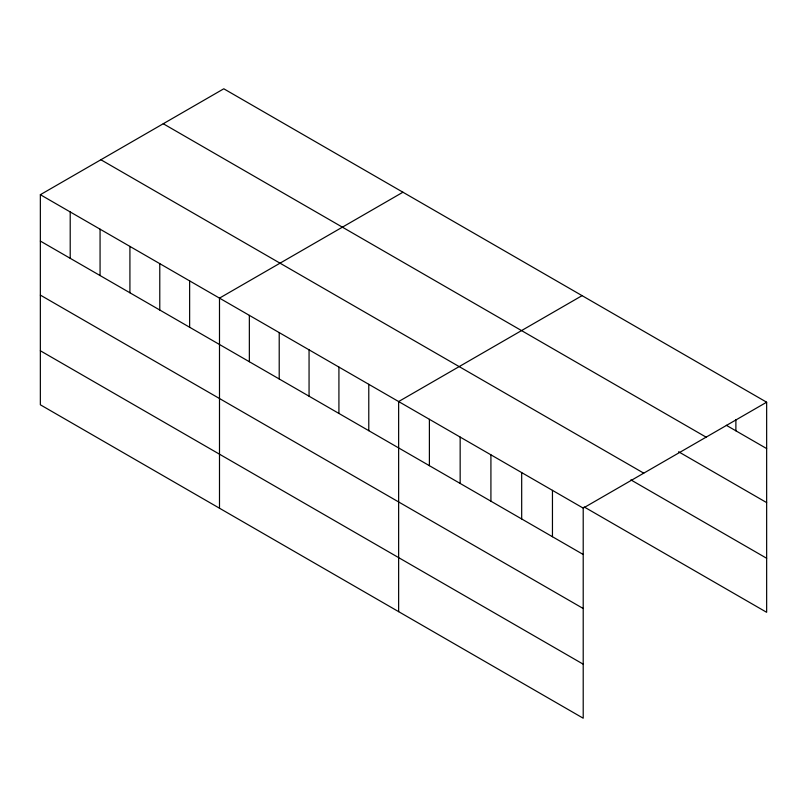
<?xml version="1.0" encoding="UTF-8"?>
<svg xmlns="http://www.w3.org/2000/svg" width="807" height="807" viewBox="0 0 807 807"><rect width="100%" height="100%" fill="white"/><g stroke="black" fill="none" stroke-linecap="round" stroke-linejoin="round"><path stroke-width="1.21" d="M40.35 194.699L583.209 508.117L583.209 718.21L40.35 404.791L40.35 194.699L223.791 88.79L766.65 402.209L766.65 612.301L584.197 506.967M402.935 192.217L219.494 298.126L219.494 508.218M582.079 295.644L398.638 401.553L398.638 611.645M583.209 508.117L766.65 402.209M726.34 425.299L766.65 448.571M163.256 123.743L706.115 437.152M678.606 451.769L766.65 502.6M100.885 159.746L643.744 473.164M630.872 479.883L766.65 558.273M40.35 241.071L583.209 554.48M40.35 295.1L583.209 608.508M40.35 350.763L583.209 664.181M735.883 419.539L735.883 430.817M552.452 490.353L552.452 536.726M521.685 472.599L521.685 518.962M490.918 454.835L490.918 501.197M460.161 437.071L460.161 483.443M429.395 419.317L429.395 465.679M368.779 384.314L368.779 430.686M338.92 367.074L338.92 413.446M309.061 349.845L309.061 396.207M279.212 332.605L279.212 378.967M249.353 315.366L249.353 361.728M189.635 280.886L189.635 327.259M159.776 263.647L159.776 310.019M129.917 246.407L129.917 292.78M100.068 229.178L100.068 275.54M70.209 211.938L70.209 258.301"/></g></svg>
